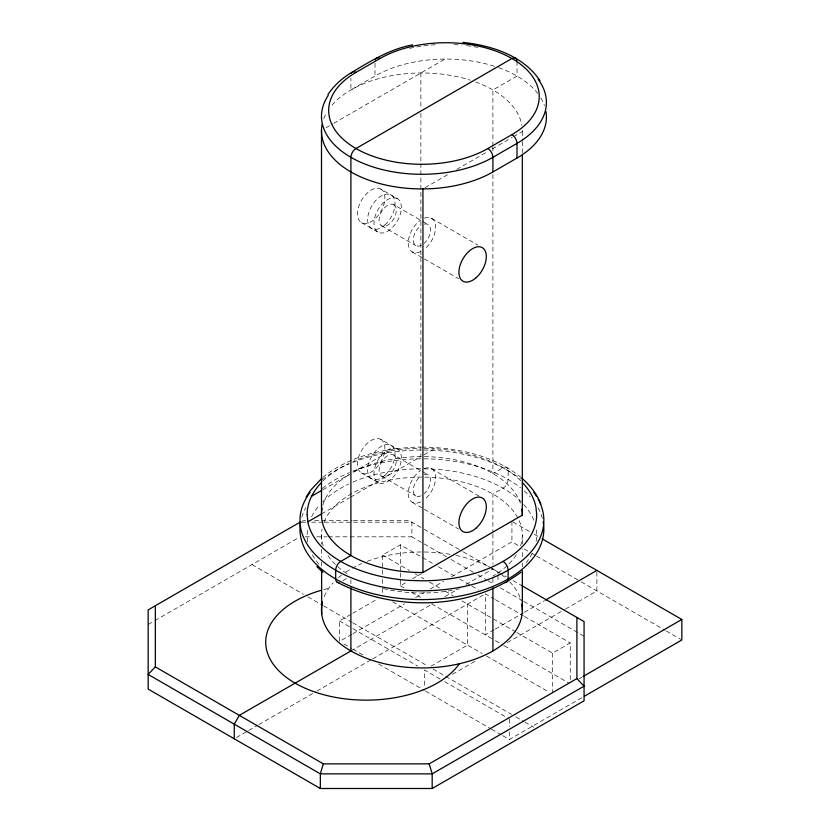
<?xml version="1.0" encoding="UTF-8"?>
<svg xmlns="http://www.w3.org/2000/svg" width="830" height="830" viewBox="0 0 830 830"><rect width="100%" height="100%" fill="white"/><g stroke="black" fill="none" stroke-linecap="round" stroke-linejoin="round"><path stroke-width="0.62" stroke-dasharray="4.15 3.11" d="M522.329 566.765L522.329 562.968M522.329 556.619L522.329 549.004M522.329 543.93L522.329 535.049M322.797 477.375C350.094 455.276 386.282 447.65 420.686 447.111M494.41 66.255A100.42 57.976 0 0 0 374.994 76.049L350.903 89.962L350.903 78.061M325.962 127.789L332.664 123.919M333.785 123.276L444.973 59.075M425.095 187.673L450.119 173.231M456.78 169.382L487.843 151.454M492.283 148.892L512.297 137.334M513.417 136.691L522.319 131.545A100.42 57.976 0 0 0 522.236 128.505M322.849 489.752L349.783 474.2M353.144 472.26L390.183 450.877A114.997 66.39 0 0 1 419.897 448.304M301.913 521.115L305.606 520.472M321.501 513.957L349.42 497.844M350.53 497.191L420.883 456.583L420.883 163.832M424.037 454.757L434.536 448.698A114.893 66.338 0 0 1 521.271 481.338M148.165 624.523L153.747 621.297M154.857 620.653L298.935 537.477M382.599 574.267L382.599 555.052L400.351 544.802L433.883 564.161M342.79 580.73L347.863 577.804M351.806 634.327L339.491 641.434L339.491 620.933L351.65 613.92M352.76 613.277L377.079 599.239M400.351 572.99L400.351 585.804L407.053 581.934M412.624 578.717L421.557 573.561M352.926 633.674L404.438 603.939M415.633 597.476L424.597 592.298M430.189 589.072L443.625 581.311M451.468 576.788L511.934 541.876L519.756 546.399M350.903 650.948L432.648 603.763M444.932 596.666L457.206 589.58M466.138 584.424L492.916 568.965M236.488 737.507L247.662 731.054M248.772 730.41L257.715 725.254M258.836 724.611L315.805 691.712M316.925 691.068L371.674 659.456M372.784 658.812L484.201 594.488M431.081 666.158L467.56 645.097L467.56 604.105M494.234 629.69L485.301 634.846L485.301 593.855L494.244 599.011M495.344 629.047L523.242 612.945M524.363 612.301L544.439 600.702M452.443 674.323L477.074 660.099M507.306 642.638L564.41 609.677M565.531 609.023L596.884 590.929L596.884 570.428M516.737 632.491L552.51 653.148L570.262 642.897L570.262 680.05M579.184 678.743L582.536 676.803M502.69 735.66L509.402 739.53L582.183 697.511M314.653 520.472L352.096 520.472M353.393 520.472L408.92 520.472L423.487 528.876M301.342 522.184L306.488 522.184M311.624 522.184L323.192 522.184M324.478 522.184L411.898 522.184L411.898 536.823L423.072 543.287M305.201 536.823L311.624 536.823M316.769 536.823L327.051 536.823M328.338 536.823L411.898 536.823M424.286 448.304L434.536 448.698M421.91 447.08C456.718 447.505 493.394 455.006 521.022 477.375M397.352 198.609A19.37 11.184 -60 0 0 374.444 218.923A19.37 11.184 -60 0 0 391.221 228.603A19.37 11.184 -60 0 0 397.352 198.609L380.877 189.095A19.37 11.184 -60 0 0 357.969 209.409A19.37 11.184 -60 0 0 374.735 219.089A19.37 11.184 -60 0 0 380.877 189.095M397.352 448.968A19.37 11.184 -60 0 0 374.444 469.282A19.37 11.184 -60 0 0 391.221 478.972A19.37 11.184 -60 0 0 397.352 448.968L380.877 439.454A19.37 11.184 -60 0 0 357.969 459.768A19.37 11.184 -60 0 0 374.735 469.448A19.37 11.184 -60 0 0 380.877 439.454M361.507 222.637L377.992 232.151M361.507 472.996L377.992 482.51M431.59 218.373L477.904 245.109M393.773 204.699A12.191 7.045 -60 0 1 389.903 223.592A12.191 7.045 -60 0 1 379.341 217.491A12.191 7.045 -60 0 1 393.773 204.699L421.381 220.645M422.48 221.278L428.01 224.463M381.582 225.822L415.809 245.587M412.23 251.915L423.248 258.286M424.358 258.919L458.534 278.652M431.59 468.732L481.203 497.377M513.054 522.029L529.82 531.708M534.292 534.292L538.763 536.865M393.773 455.058A12.191 7.045 -60 0 1 389.903 473.951A12.191 7.045 -60 0 1 379.341 467.85A12.191 7.045 -60 0 1 393.773 455.058L421.381 471.004M422.48 471.637L428.01 474.833M524.228 548.972L530.941 552.853M532.051 553.496L535.402 555.426M536.522 556.079L580.118 581.249M581.239 581.892L665.069 630.292M666.189 630.935L680.725 639.328M381.582 476.181L415.809 495.946M412.23 502.275L423.248 508.645M424.358 509.278L458.534 529.011M424.192 529.291L462.206 551.234M463.327 551.877L491.277 568.021M492.398 568.664L506.352 576.726M513.075 580.595L520.908 585.129M424.192 543.93L446.55 556.837M451.022 559.42L473.391 572.327M477.862 574.91L486.805 580.077M487.926 580.72L493.518 583.947M500.22 587.827L522.578 600.733M523.699 601.377L584.071 636.237M438.354 566.745L454.01 575.781M459.592 579.008L470.776 585.461M471.897 586.105L478.599 589.974M495.365 599.665L523.315 615.798M524.425 616.441L570.262 642.897M382.599 555.052L409.429 570.542M415.021 573.769L423.964 578.935M429.546 582.162L439.61 587.962M445.202 591.188L453.024 595.712M461.968 600.879L515.617 631.848M400.351 585.804L404.822 588.377M411.535 592.257L420.478 597.413M431.652 603.866L494.244 640.013M495.365 640.656L503.188 645.169M504.308 645.813L569.141 683.246M392.663 601.854L482.085 653.48M486.556 656.063L549.149 692.21M252.009 564.566L303.438 594.27M307.909 596.853L322.445 605.246M323.565 605.89L351.526 622.023M352.636 622.676L427.564 665.93M433.146 669.156L511.425 714.35M515.897 716.923L523.72 721.446M524.84 722.09L533.783 727.256M339.491 620.933L351.785 628.04M352.906 628.684L417.739 666.116M440.097 679.023L424.441 669.986L424.441 686.638M444.569 681.596L508.282 718.386M343.962 644.018L351.785 648.531M352.906 649.185L364.08 655.638M378.615 664.021L424.441 690.477M425.562 691.131L490.395 728.553M491.516 729.207L501.569 735.007M321.49 535.049L321.521 544.107M321.532 549.273L321.563 557.044M321.573 562.211L321.584 566.091M552.51 653.148L552.51 692.863M522.319 131.545L522.319 140.612M522.319 141.64L522.319 155.521M517.007 61.41L517.007 76.049L492.916 89.962L492.916 145.478M511.934 521.375L511.934 541.876M509.402 719.029L509.402 726.717M509.402 731.842L509.402 739.53M497.99 571.891L497.99 574.329M497.99 575.553L497.99 581.654M492.916 146.744L492.916 151.786M492.916 174.507L492.916 473.557L503.063 467.695A7.169 4.14 -60 0 1 508.126 470.631L508.126 479.408A7.169 4.14 -60 0 1 503.063 488.196L492.916 494.058L492.916 531.511M492.916 533.846L492.916 564.276M492.916 578.386L492.916 584.237M420.883 72.978L420.883 108.315M420.883 113.357L420.883 162.576M400.351 544.802L400.351 571.704M382.599 579.392L382.599 587.08M382.599 588.366L382.599 596.044M374.994 63.236L374.994 76.049M350.903 579.921L350.903 583.791M324.219 596.542A100.42 57.976 0 0 1 333.172 582.826M338.453 577.711A100.42 57.976 0 0 1 341.358 575.335M345.996 572.005A100.42 57.976 0 0 1 361.756 563.539M367.296 561.308A100.42 57.976 0 0 1 449.922 554.284M455.94 555.415A100.42 57.976 0 0 1 499.006 572.814M501.911 574.92A100.42 57.976 0 0 1 504.65 577.109M509.713 581.82A100.42 57.976 0 0 1 520.96 600.422M323.783 118.649A100.42 57.976 0 0 1 326.418 113.025M332.021 105.109A100.42 57.976 0 0 1 470.32 80.157M475.58 81.952A100.42 57.976 0 0 1 521.873 125.486M498.654 67.676A100.42 57.976 0 0 1 537.684 93.396M540.797 97.93A100.42 57.976 0 0 1 544.439 105.597M322.829 505.128A100.42 57.976 0 0 1 350.903 473.557M354.099 471.793A100.42 57.976 0 0 1 453.045 459.436A100.42 57.976 0 0 1 520.348 503.105M324.063 522.018A100.42 57.976 0 0 1 442.473 478.298A100.42 57.976 0 0 1 520.597 545.756M516.291 554.834A100.42 57.976 0 0 1 492.916 576.041M459.467 588.812A100.42 57.976 0 0 1 455.94 589.591M452.371 590.296A100.42 57.976 0 0 1 382.028 588.252M346.774 573.509A100.42 57.976 0 0 1 326.854 553.735M323.223 545.756A100.42 57.976 0 0 1 322.03 529.063M322.362 479.75A121.937 70.394 0 0 1 349.357 463.825M352.812 462.403A121.937 70.394 0 0 1 520.503 478.993M301.778 517.142A121.937 70.394 0 0 1 305.72 507.836M322.362 488.538A121.937 70.394 0 0 1 349.357 472.612M352.812 471.181A121.937 70.394 0 0 1 520.503 487.77M524.228 490.904A121.937 70.394 0 0 1 530.142 496.765M538.099 507.836A121.937 70.394 0 0 1 542.685 519.528M536.325 529.976A114.758 66.255 0 0 1 536.066 541.803M532.175 553.413A114.758 66.255 0 0 1 526.127 562.792M318.855 564.203A114.758 66.255 0 0 1 310.866 551.784M307.754 541.803A114.758 66.255 0 0 1 307.754 528.305M311.644 516.696A114.758 66.255 0 0 1 318.855 505.906M322.683 501.777A114.758 66.255 0 0 1 348.756 484.004M353.009 482.074A114.758 66.255 0 0 1 521.136 501.777M523.74 504.505A114.758 66.255 0 0 1 534.281 521.614M323.835 589.58A100.42 57.976 0 0 1 328.721 588.366M409.605 48.368A100.42 57.976 0 0 1 437.929 44.613M454.072 44.613A100.42 57.976 0 0 1 461.49 45.121M466.574 45.66A100.42 57.976 0 0 1 480.031 47.86M424.286 224.079A12.191 7.045 -60 0 1 430.531 230.045A12.191 7.045 -60 0 1 424.286 243.232M421.132 245.39A12.191 7.045 -60 0 1 413.288 240.005A12.191 7.045 -60 0 1 421.132 225.553M424.286 474.449A12.191 7.045 -60 0 1 430.531 480.414A12.191 7.045 -60 0 1 424.286 493.591M421.132 495.749A12.191 7.045 -60 0 1 413.288 490.364A12.191 7.045 -60 0 1 421.132 475.922M390.183 450.877A114.426 66.058 0 0 0 376.322 453.74A114.789 66.276 0 0 0 353.009 461.573M322.683 481.276A114.789 66.276 0 0 1 348.756 463.503M424.4 468.525A19.37 11.184 -60 0 1 435.605 477.603A19.37 11.184 -60 0 1 424.4 499.619M420.675 501.963A19.37 11.184 -60 0 1 408.215 493.414A19.37 11.184 -60 0 1 420.675 470.465M424.4 218.155A19.37 11.184 -60 0 1 435.605 227.244A19.37 11.184 -60 0 1 424.4 249.259M420.675 251.604A19.37 11.184 -60 0 1 408.215 243.055A19.37 11.184 -60 0 1 420.675 220.106M384.881 475.31A19.37 11.184 -60 0 0 391.013 445.305A19.37 11.184 -60 0 0 368.105 465.63A19.37 11.184 -60 0 0 384.881 475.31M384.881 224.951A19.37 11.184 -60 0 0 391.013 194.946A19.37 11.184 -60 0 0 368.105 215.261A19.37 11.184 -60 0 0 384.881 224.951"/><path stroke-width="1.25" d="M522.329 570.573L522.329 609.957M576.902 617.458L576.902 678.587L429.214 763.859L323.316 763.859L320.339 773.861L320.339 788.5L432.181 788.5L584.071 700.8L584.071 621.597L521.468 585.451M306.135 497.108L310.462 490.406L321.957 478.173M327.912 94.599C334.106 85.231 342.728 77.667 352.387 72.034C371.29 60.663 390.608 48.846 412.655 44.862M155.335 605.744L155.335 666.884L148.165 674.448L320.339 773.861L432.181 773.861L584.071 686.161L576.902 678.587M521.022 572.223C469.075 610.807 393.638 611.471 337.177 582.255M351.256 73.372A7.169 4.14 60 0 1 355.977 72.386L380.067 58.484A93.209 53.815 0 0 1 511.923 58.515A7.169 4.14 -60 0 1 516.924 60.393M355.977 72.407A93.23 53.826 0 0 0 355.987 148.529A93.23 53.826 0 0 0 487.843 148.518L511.934 134.616A93.209 53.815 0 0 0 511.923 58.515L355.977 148.529A7.169 4.14 -60 0 0 350.903 157.306L350.903 555.54L340.757 561.402A7.169 4.14 -60 0 0 335.683 570.189L335.694 578.966A7.169 4.14 -60 0 0 338.889 582.567M322.123 124.459A100.42 57.976 0 0 0 378.335 183.181A100.42 57.976 0 0 0 492.916 171.945L517.007 158.042A100.42 57.976 0 0 0 545.964 111.573M307.152 514.476A114.903 66.338 0 0 1 311.634 496.174L321.718 490.406M300.055 522.184L148.165 609.884L148.165 689.097L320.339 788.5M522.485 482.624A114.903 66.338 0 0 1 535.973 507.255L536.678 514.548A114.758 66.255 0 0 1 527.226 540.87A114.706 66.224 0 0 1 503.053 561.402A114.758 66.255 0 0 1 421.879 580.813L409.283 580.409A114.903 66.338 0 0 1 340.746 561.412A114.903 66.338 0 0 1 307.847 521.842L321.501 513.957L321.501 130.362M322.123 508.053A100.42 57.976 0 0 0 422.937 572.524L522.319 515.139L522.319 155.521M545.559 600.059L596.884 570.428M583.646 676.16L681.835 619.471L681.835 639.972L584.424 696.214M462.922 42.351C491.651 45.588 523.149 55.475 539.998 80.686M542.115 538.805L681.835 619.471M155.335 666.884L323.316 763.859M521.863 478.173C529.934 485.301 536.979 493.871 540.807 504.038M316.894 566.662L322.797 572.223M429.214 763.859L432.181 773.861L432.181 788.5M307.847 521.842L307.142 514.548M321.594 569.982L321.729 613.961M517.007 158.042L517.007 143.403A100.42 57.976 0 0 0 538.151 79.379M492.916 171.945L492.916 157.306A7.169 4.14 60 0 0 487.843 148.518M492.916 587.744L492.916 650.948M422.937 188.929L422.937 572.524M350.903 587.661L350.903 650.948L239.32 715.367L234.257 724.154L234.257 738.793M459.312 663.761A100.42 57.976 0 0 1 297.98 684.75A100.42 57.976 0 0 1 321.459 590.244M521.79 603.97A100.42 57.976 0 0 1 420.105 667.922A100.42 57.976 0 0 1 322.465 601.906M328.224 95.44A100.42 57.976 0 0 0 367.14 164.911A100.42 57.976 0 0 0 492.916 157.306L517.007 143.403A7.169 4.14 60 0 0 511.934 134.616M375.191 59.916A7.169 4.14 60 0 1 380.067 58.484M521.873 509.081A100.42 57.976 0 0 1 522.319 515.139M543.193 521.925A121.937 70.394 0 0 1 421.91 599.592A121.937 70.394 0 0 1 300.626 521.925M538.099 499.048A121.937 70.394 0 0 1 415.799 590.721A121.937 70.394 0 0 1 310.005 492.449M533.815 492.449A121.937 70.394 0 0 1 536.398 496.195M311.624 496.236A114.436 66.068 0 0 1 316.583 488.237A114.758 66.255 0 0 1 321.345 482.645M503.053 561.402A7.169 4.14 60 0 1 508.126 570.189L508.126 578.966A7.169 4.14 60 0 1 504.92 582.567M476.171 528.015A19.37 11.184 -60 0 0 482.313 498.021A19.37 11.184 -60 0 0 459.395 518.335A19.37 11.184 -60 0 0 476.171 528.015M476.171 277.656A19.37 11.184 -60 0 0 482.313 247.651A19.37 11.184 -60 0 0 459.395 267.976A19.37 11.184 -60 0 0 476.171 277.656"/></g></svg>
